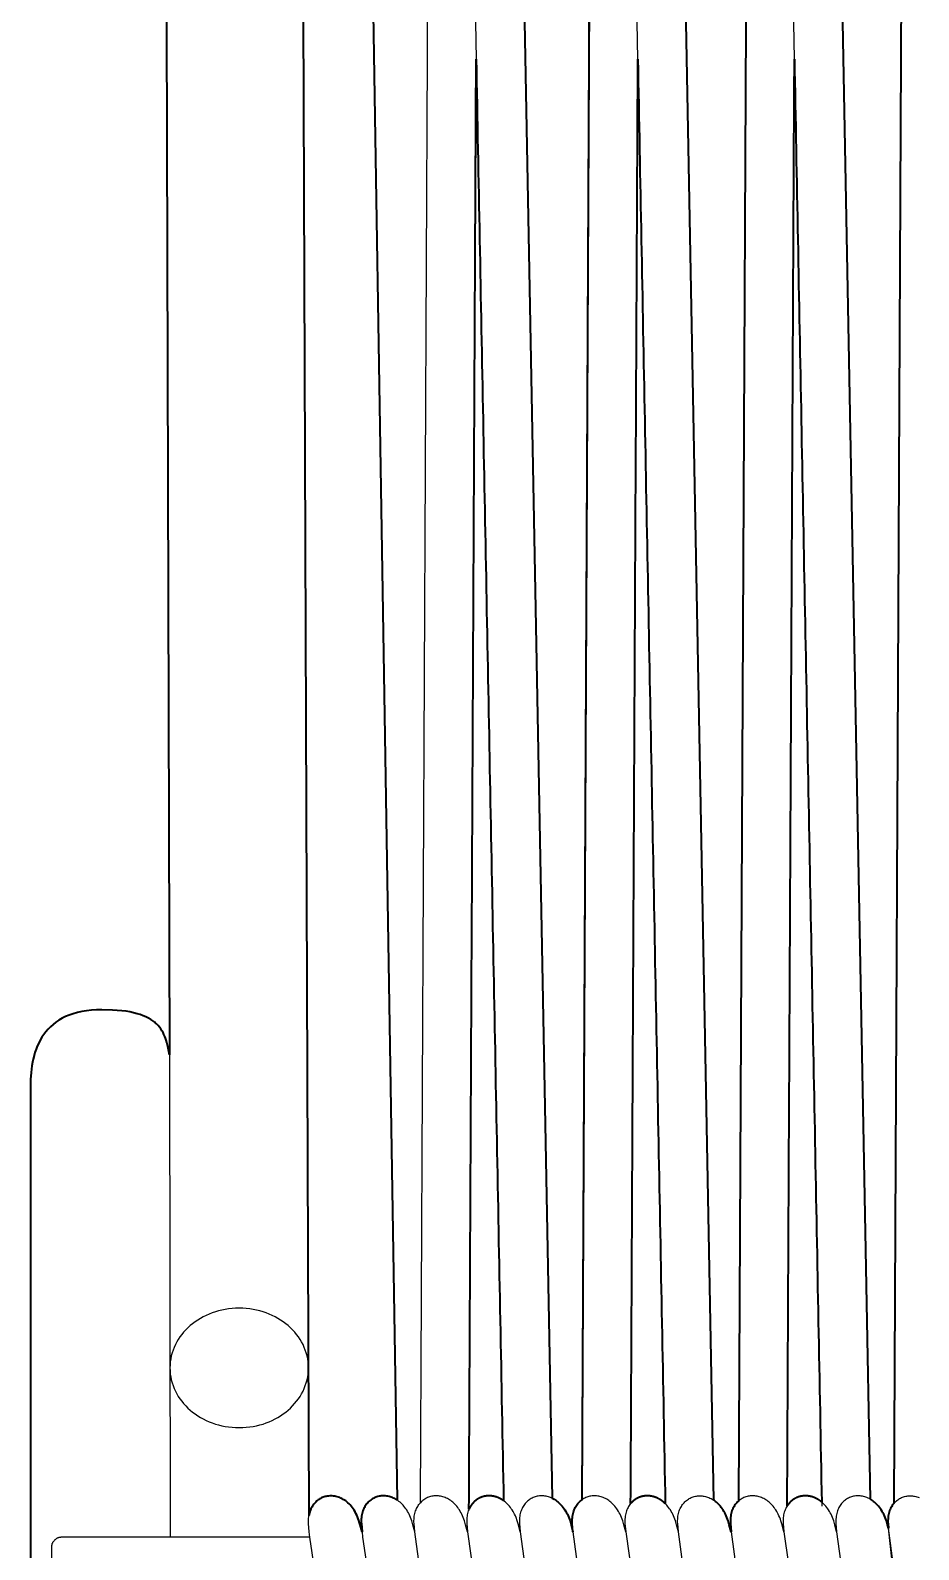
# Model space of a CAD drawing. Header units: millimetres. Extents: x 0 to 1881, y -1115 to 723.
# Drawn here: x 114.6 to 219.6, y 372 to 551.6 of the extents above; entities that cross this region are included whole.
import ezdxf

# ---------------------------------------------------------------- set-up
doc = ezdxf.new("R2010")
doc.units = ezdxf.units.MM
doc.layers.add('Blocks', color=7, linetype='Continuous')
doc.layers.add('Blocks$Inner', color=7, linetype='Continuous', lineweight=25, true_color=0x007f00)
doc.layers.add('Blocks$Outline', color=7, linetype='Continuous', lineweight=35, true_color=0xff3f3f)

# ---------------------------------------------------------------- blocks, each defined once
blk = doc.blocks.new('PK4 Lounge Chair Front')
at = {"layer": 'Blocks$Inner'}
for p, q in [((181.23, 670.62), (179.8, 377.9)), ((199.74, 671.34), (198.3, 377.76)), ((218.08, 670.39), (216.65, 377.51)), ((153.25, 668.31), (157.94, 377.9)), ((176.26, 378.12), (170.84, 668.33)), ((167.28, 548.19), (170.52, 377.82)), ((186.39, 548.19), (189.63, 377.47)), ((204.89, 548.19), (208.13, 377.19))]:
    blk.add_line(p, q, dxfattribs=at)
for points in [[(130.33, 673.98), (131.02, 430.52), (131.13, 373.5)], [(147.53, 376.1), (146.44, 668.28)], [(189.95, 668.27), (195.37, 377.83)], [(204.04, 377.21), (204.89, 548.19), (202.71, 668.27), (203.03, 676.58), (203.8, 684.68), (204.45, 689.05), (205.3, 693.38)], [(213.87, 378), (208.45, 668.3)], [(160.02, 374.14), (159.94, 375.12), (159.93, 375.3), (159.93, 375.48), (159.94, 375.66), (159.95, 375.83), (159.97, 376), (160, 376.16), (160.03, 376.31), (160.08, 376.46), (160.12, 376.61), (160.18, 376.75), (160.23, 376.89), (160.3, 377.02), (160.37, 377.14), (160.44, 377.26), (160.52, 377.37), (160.61, 377.48), (160.69, 377.58), (162.13, 670.74)], [(185.54, 377.48), (186.39, 548.19), (184.21, 668.28)], [(165.11, 668.27), (167.28, 548.19), (166.43, 376.8)], [(131.02, 430.52), (130.83, 431.51), (130.71, 432), (130.65, 432.24), (130.57, 432.48), (130.48, 432.71), (130.38, 432.94), (130.28, 433.16), (130.15, 433.38), (130.01, 433.59), (129.86, 433.79), (129.69, 433.99), (129.6, 434.09), (129.5, 434.18), (129.4, 434.28), (129.3, 434.37), (129.07, 434.54), (128.82, 434.71), (128.55, 434.87), (128.25, 435.01), (127.93, 435.15), (127.58, 435.28), (127.2, 435.39), (126.8, 435.5), (126.36, 435.59), (125.9, 435.67), (125.4, 435.73), (124.3, 435.82), (123.05, 435.85), (122.41, 435.84), (121.8, 435.8), (121.21, 435.73), (120.67, 435.64), (120.15, 435.52), (119.65, 435.39), (119.19, 435.23), (118.76, 435.04), (118.35, 434.84), (117.97, 434.62), (117.61, 434.38), (117.28, 434.13), (116.97, 433.85), (116.69, 433.56), (116.42, 433.26), (116.18, 432.94), (115.96, 432.62), (115.76, 432.27), (115.58, 431.92), (115.41, 431.56), (115.27, 431.19), (115.14, 430.81), (115.03, 430.43), (114.93, 430.03), (114.84, 429.64), (114.77, 429.24), (114.67, 428.42), (114.61, 427.61), (114.6, 426.79), (114.6, 11.11)], [(147.62, 373.5), (147.55, 374.14), (147.47, 375.12), (147.47, 375.28), (147.47, 375.45), (147.47, 375.61), (147.48, 375.76), (147.5, 375.91), (147.52, 376.06), (147.55, 376.2), (147.58, 376.34), (147.62, 376.48), (147.66, 376.61), (147.71, 376.74), (147.76, 376.86), (147.82, 376.98), (147.88, 377.09), (147.94, 377.2)], [(161.2, 365.44), (160.02, 374.14), (159.81, 374.99), (159.68, 375.43), (159.61, 375.64), (159.53, 375.84), (159.45, 376.04), (159.36, 376.22), (159.27, 376.4), (159.17, 376.57), (159.07, 376.73), (158.97, 376.88), (158.86, 377.03), (158.75, 377.17), (158.64, 377.3), (158.52, 377.42), (158.41, 377.54), (158.28, 377.65), (158.16, 377.75), (158.04, 377.84), (157.91, 377.92), (157.78, 378), (157.65, 378.07), (157.52, 378.14), (157.39, 378.2), (157.25, 378.25), (157.12, 378.29), (156.99, 378.33), (156.85, 378.35), (156.72, 378.38), (156.58, 378.39), (156.45, 378.4), (156.32, 378.4), (156.19, 378.4), (156.06, 378.39), (155.93, 378.37), (155.8, 378.35), (155.67, 378.32), (155.55, 378.28), (155.43, 378.24), (155.31, 378.19), (155.19, 378.13), (155.08, 378.07), (154.97, 378.01), (154.86, 377.93), (154.75, 377.85), (154.65, 377.77), (154.56, 377.68), (154.46, 377.58), (154.37, 377.48), (154.29, 377.37), (154.21, 377.26), (154.14, 377.14), (154.07, 377.02), (154, 376.89), (153.94, 376.75), (153.89, 376.61), (153.84, 376.46), (153.8, 376.31), (153.77, 376.16), (153.74, 376), (153.72, 375.83), (153.7, 375.66), (153.7, 375.48), (153.7, 375.3), (153.71, 375.12), (153.79, 374.14), (153.58, 374.99), (153.51, 375.23), (153.43, 375.47), (153.35, 375.7), (153.27, 375.92), (153.17, 376.13), (153.07, 376.33), (152.97, 376.52), (152.86, 376.7), (152.75, 376.87), (152.63, 377.03), (152.51, 377.18), (152.39, 377.32), (152.26, 377.45), (152.13, 377.58), (151.99, 377.69), (151.86, 377.8), (151.72, 377.89), (151.58, 377.98), (151.44, 378.06), (151.29, 378.13), (151.15, 378.19), (151, 378.25), (150.85, 378.29), (150.71, 378.33), (150.56, 378.36), (150.41, 378.38), (150.26, 378.39), (150.12, 378.4), (149.97, 378.39), (149.83, 378.38), (149.69, 378.36), (149.55, 378.33), (149.43, 378.31), (149.32, 378.27), (149.21, 378.24), (149.1, 378.19), (149, 378.15), (148.9, 378.09), (148.79, 378.03), (148.69, 377.97), (148.6, 377.91), (148.5, 377.83), (148.41, 377.76), (148.33, 377.67), (148.24, 377.59), (148.16, 377.5), (148.09, 377.4), (148.01, 377.3), (147.94, 377.2), (147.88, 377.09), (147.82, 376.98)], [(149.1, 378.19), (149.21, 378.24), (149.32, 378.27)], [(172.48, 374.14), (172.27, 374.99), (172.14, 375.43), (171.99, 375.84), (171.91, 376.04), (171.82, 376.22), (171.73, 376.4), (171.64, 376.57), (171.54, 376.73), (171.43, 376.88), (171.33, 377.03), (171.22, 377.17), (171.1, 377.3), (170.99, 377.42), (170.87, 377.54), (170.75, 377.65), (170.63, 377.75), (170.5, 377.84), (170.37, 377.92), (170.24, 378), (170.11, 378.07), (169.98, 378.14), (169.85, 378.2), (169.72, 378.25), (169.58, 378.29), (169.45, 378.33), (169.32, 378.35), (169.18, 378.38), (169.05, 378.39), (168.91, 378.4), (168.78, 378.4), (168.65, 378.4), (168.52, 378.39), (168.39, 378.37), (168.26, 378.35), (168.14, 378.32), (168.01, 378.28), (167.89, 378.24), (167.77, 378.19), (167.65, 378.13), (167.54, 378.07), (167.43, 378.01), (167.32, 377.93), (167.22, 377.85), (167.12, 377.77), (167.02, 377.68), (166.93, 377.58), (166.84, 377.48), (166.75, 377.37), (166.67, 377.26), (166.6, 377.14), (166.53, 377.02), (166.47, 376.89), (166.41, 376.75), (166.35, 376.61), (166.31, 376.46), (166.27, 376.31), (166.23, 376.16), (166.2, 376), (166.18, 375.83), (166.17, 375.66), (166.16, 375.48), (166.16, 375.3), (166.17, 375.12), (166.25, 374.14), (166.04, 374.99), (165.91, 375.43), (165.84, 375.64), (165.76, 375.84), (165.68, 376.04), (165.59, 376.22), (165.5, 376.4), (165.4, 376.57), (165.31, 376.73), (165.2, 376.88), (165.1, 377.03), (164.99, 377.17), (164.87, 377.3), (164.76, 377.42), (164.64, 377.54), (164.52, 377.65), (164.39, 377.75), (164.27, 377.84), (164.14, 377.92), (164.01, 378), (163.88, 378.07), (163.75, 378.14), (163.62, 378.2), (163.49, 378.25), (163.35, 378.29), (163.22, 378.33), (163.08, 378.35), (162.95, 378.38), (162.82, 378.39), (162.68, 378.4), (162.55, 378.4), (162.42, 378.4), (162.29, 378.39), (162.16, 378.37), (162.03, 378.35), (161.9, 378.32), (161.78, 378.28), (161.66, 378.24), (161.54, 378.19), (161.42, 378.13), (161.31, 378.07), (161.2, 378.01), (161.09, 377.93), (160.99, 377.85), (160.88, 377.77), (160.79, 377.68), (160.69, 377.58)], [(178.71, 374.14), (178.51, 374.99), (178.38, 375.43), (178.3, 375.64), (178.23, 375.84), (178.14, 376.04), (178.06, 376.22), (177.96, 376.4), (177.87, 376.57), (177.77, 376.73), (177.67, 376.88), (177.56, 377.03), (177.45, 377.17), (177.34, 377.3), (177.22, 377.42), (177.1, 377.54), (176.98, 377.65), (176.86, 377.75), (176.73, 377.84), (176.6, 377.92), (176.48, 378), (176.35, 378.07), (176.21, 378.14), (176.08, 378.2), (175.95, 378.25), (175.82, 378.29), (175.68, 378.33), (175.55, 378.35), (175.41, 378.38), (175.28, 378.39), (175.15, 378.4), (175.01, 378.4), (174.88, 378.4), (174.75, 378.39), (174.62, 378.37), (174.49, 378.35), (174.37, 378.32), (174.24, 378.28), (174.12, 378.24), (174, 378.19), (173.89, 378.13), (173.77, 378.07), (173.66, 378.01), (173.55, 377.93), (173.45, 377.85), (173.35, 377.77), (173.25, 377.68), (173.16, 377.58), (173.07, 377.48), (172.99, 377.37), (172.91, 377.26), (172.83, 377.14), (172.76, 377.02), (172.7, 376.89), (172.64, 376.75), (172.59, 376.61), (172.54, 376.46), (172.5, 376.31), (172.46, 376.16), (172.44, 376), (172.41, 375.83), (172.4, 375.66), (172.39, 375.48), (172.39, 375.3), (172.4, 375.12), (172.48, 374.14), (173.61, 365.82)], [(184.95, 374.14), (184.74, 374.99), (184.61, 375.43), (184.46, 375.84), (184.38, 376.04), (184.29, 376.22), (184.2, 376.4), (184.1, 376.57), (184, 376.73), (183.9, 376.88), (183.79, 377.03), (183.68, 377.17), (183.57, 377.3), (183.45, 377.42), (183.33, 377.54), (183.21, 377.65), (183.09, 377.75), (182.96, 377.84), (182.84, 377.92), (182.71, 378), (182.58, 378.07), (182.45, 378.14), (182.31, 378.2), (182.18, 378.25), (182.05, 378.29), (181.91, 378.33), (181.78, 378.35), (181.65, 378.38), (181.51, 378.39), (181.38, 378.4), (181.25, 378.4), (181.11, 378.4), (180.98, 378.39), (180.85, 378.37), (180.73, 378.35), (180.6, 378.32), (180.48, 378.28), (180.35, 378.24), (180.24, 378.19), (180.12, 378.13), (180, 378.07), (179.89, 378.01), (179.79, 377.93), (179.68, 377.85), (179.58, 377.77), (179.48, 377.68), (179.39, 377.58), (179.3, 377.48), (179.22, 377.37), (179.14, 377.26), (179.06, 377.14), (178.99, 377.02), (178.93, 376.89), (178.87, 376.75), (178.82, 376.61), (178.77, 376.46), (178.73, 376.31), (178.7, 376.16), (178.67, 376), (178.65, 375.83), (178.63, 375.66), (178.63, 375.48), (178.63, 375.3), (178.63, 375.12), (178.71, 374.14), (179.9, 365.41)], [(192.29, 365.87), (191.18, 374.14), (190.97, 374.99), (190.84, 375.43), (190.69, 375.84), (190.61, 376.04), (190.52, 376.22), (190.43, 376.4), (190.33, 376.57), (190.23, 376.73), (190.13, 376.88), (190.02, 377.03), (189.91, 377.17), (189.8, 377.3), (189.68, 377.42), (189.57, 377.54), (189.44, 377.65), (189.32, 377.75), (189.2, 377.84), (189.07, 377.92), (188.94, 378), (188.81, 378.07), (188.68, 378.14), (188.55, 378.2), (188.41, 378.25), (188.28, 378.29), (188.15, 378.33), (188.01, 378.35), (187.88, 378.38), (187.74, 378.39), (187.61, 378.4), (187.48, 378.4), (187.35, 378.4), (187.22, 378.39), (187.09, 378.37), (186.96, 378.35), (186.83, 378.32), (186.71, 378.28), (186.59, 378.24), (186.47, 378.19), (186.35, 378.13), (186.24, 378.07), (186.13, 378.01), (186.02, 377.93), (185.91, 377.85), (185.81, 377.77), (185.71, 377.68), (185.62, 377.58), (185.53, 377.48), (185.45, 377.37), (185.37, 377.26), (185.29, 377.14), (185.23, 377.02), (185.16, 376.89), (185.1, 376.75), (185.05, 376.61), (185, 376.46), (184.96, 376.31), (184.93, 376.16), (184.9, 376), (184.88, 375.83), (184.86, 375.66), (184.86, 375.48), (184.86, 375.3), (184.87, 375.12), (184.95, 374.14), (186.62, 362.4)], [(191.18, 374.14), (191.1, 375.12), (191.09, 375.3), (191.09, 375.48), (191.1, 375.66), (191.11, 375.83), (191.13, 376), (191.16, 376.16), (191.19, 376.31), (191.23, 376.46), (191.28, 376.61), (191.33, 376.75), (191.39, 376.89), (191.46, 377.02), (191.53, 377.14), (191.6, 377.26), (191.68, 377.37), (191.77, 377.48), (191.85, 377.58), (191.95, 377.68), (192.04, 377.77), (192.14, 377.85), (192.25, 377.93), (192.36, 378.01), (192.47, 378.07), (192.58, 378.13), (192.7, 378.19), (192.82, 378.24), (192.94, 378.28), (193.06, 378.32), (193.19, 378.35), (193.32, 378.37), (193.45, 378.39), (193.58, 378.4), (193.71, 378.4), (193.84, 378.4), (193.98, 378.39), (194.11, 378.38), (194.24, 378.35), (194.38, 378.33), (194.51, 378.29), (194.64, 378.25), (194.78, 378.2), (194.91, 378.14), (195.04, 378.07), (195.17, 378), (195.3, 377.92), (195.43, 377.84), (195.55, 377.75), (195.68, 377.65), (195.8, 377.54), (195.92, 377.42), (196.03, 377.3), (196.14, 377.17), (196.25, 377.03), (196.36, 376.88), (196.46, 376.73), (196.56, 376.57), (196.66, 376.4), (196.75, 376.22), (196.84, 376.04), (196.92, 375.84), (197.07, 375.43), (197.2, 374.99), (197.41, 374.14)], [(203.64, 374.14), (203.43, 374.99), (203.3, 375.43), (203.23, 375.64), (203.15, 375.84), (203.07, 376.04), (202.98, 376.22), (202.89, 376.4), (202.8, 376.57), (202.7, 376.73), (202.59, 376.88), (202.49, 377.03), (202.38, 377.17), (202.26, 377.3), (202.15, 377.42), (202.03, 377.54), (201.91, 377.65), (201.78, 377.75), (201.66, 377.84), (201.53, 377.92), (201.4, 378), (201.27, 378.07), (201.14, 378.14), (201.01, 378.2), (200.88, 378.25), (200.74, 378.29), (200.61, 378.33), (200.48, 378.35), (200.34, 378.38), (200.21, 378.39), (200.07, 378.4), (199.94, 378.4), (199.81, 378.4), (199.68, 378.39), (199.55, 378.37), (199.42, 378.35), (199.3, 378.32), (199.17, 378.28), (199.05, 378.24), (198.93, 378.19), (198.81, 378.13), (198.7, 378.07), (198.59, 378.01), (198.48, 377.93), (198.38, 377.85), (198.28, 377.77), (198.18, 377.68), (198.09, 377.58), (198, 377.48), (197.91, 377.37), (197.83, 377.26), (197.76, 377.14), (197.69, 377.02), (197.63, 376.89), (197.57, 376.75), (197.51, 376.61), (197.47, 376.46), (197.43, 376.31), (197.39, 376.16), (197.36, 376), (197.34, 375.83), (197.33, 375.66), (197.32, 375.48), (197.32, 375.3), (197.33, 375.12), (197.41, 374.14), (198.61, 365.35)], [(209.87, 374.14), (209.67, 374.99), (209.54, 375.43), (209.39, 375.84), (209.3, 376.04), (209.22, 376.22), (209.12, 376.4), (209.03, 376.57), (208.93, 376.73), (208.83, 376.88), (208.72, 377.03), (208.61, 377.17), (208.5, 377.3), (208.38, 377.42), (208.26, 377.54), (208.14, 377.65), (208.02, 377.75), (207.89, 377.84), (207.76, 377.92), (207.64, 378), (207.51, 378.07), (207.37, 378.14), (207.24, 378.2), (207.11, 378.25), (206.98, 378.29), (206.84, 378.33), (206.71, 378.35), (206.57, 378.38), (206.44, 378.39), (206.31, 378.4), (206.17, 378.4), (206.04, 378.4), (205.91, 378.39), (205.78, 378.37), (205.65, 378.35), (205.53, 378.32), (205.4, 378.28), (205.28, 378.24), (205.16, 378.19), (205.05, 378.13), (204.93, 378.07), (204.82, 378.01), (204.71, 377.93), (204.61, 377.85), (204.51, 377.77), (204.41, 377.68), (204.32, 377.58), (204.23, 377.48), (204.15, 377.37), (204.07, 377.26), (203.99, 377.14), (203.92, 377.02), (203.86, 376.89), (203.8, 376.75), (203.75, 376.61), (203.7, 376.46), (203.66, 376.31), (203.62, 376.16), (203.6, 376), (203.57, 375.83), (203.56, 375.66), (203.55, 375.48), (203.55, 375.3), (203.56, 375.12), (203.64, 374.14), (205.32, 362.4)], [(217.18, 365.69), (216, 374.58), (215.9, 374.99), (215.77, 375.43), (215.69, 375.64), (215.62, 375.84), (215.53, 376.04), (215.45, 376.22), (215.36, 376.4), (215.26, 376.57), (215.16, 376.73), (215.06, 376.88), (214.95, 377.03), (214.84, 377.17), (214.73, 377.3), (214.61, 377.42), (214.49, 377.54), (214.37, 377.65), (214.25, 377.75), (214.12, 377.84), (214, 377.92), (213.87, 378), (213.74, 378.07), (213.61, 378.14), (213.47, 378.2), (213.34, 378.25), (213.21, 378.29), (213.07, 378.33), (212.94, 378.35), (212.8, 378.38), (212.67, 378.39), (212.54, 378.4), (212.41, 378.4), (212.27, 378.4), (212.14, 378.39), (212.01, 378.37), (211.89, 378.35), (211.76, 378.32), (211.64, 378.28), (211.51, 378.24), (211.39, 378.19), (211.28, 378.13), (211.16, 378.07), (211.05, 378.01), (210.94, 377.93), (210.84, 377.85), (210.74, 377.77), (210.64, 377.68), (210.55, 377.58), (210.46, 377.48), (210.38, 377.37), (210.3, 377.26), (210.22, 377.14), (210.15, 377.02), (210.09, 376.89), (210.03, 376.75), (209.98, 376.61), (209.93, 376.46), (209.89, 376.31), (209.86, 376.16), (209.83, 376), (209.81, 375.83), (209.79, 375.66), (209.78, 375.48), (209.79, 375.3), (209.79, 375.12), (209.87, 374.14), (210.99, 365.87)], [(216.46, 370.61), (216, 374.58), (215.96, 375.12), (215.95, 375.3), (215.95, 375.48), (215.96, 375.66), (215.97, 375.83), (215.99, 376), (216.02, 376.16), (216.05, 376.31), (216.1, 376.46), (216.14, 376.61), (216.2, 376.75), (216.25, 376.89), (216.32, 377.02), (216.39, 377.14), (216.46, 377.26), (216.54, 377.37), (216.63, 377.48), (216.71, 377.58), (216.81, 377.68), (216.9, 377.77), (217.01, 377.85), (217.11, 377.93), (217.22, 378.01), (217.33, 378.07), (217.44, 378.13), (217.56, 378.19), (217.68, 378.24), (217.8, 378.28), (217.92, 378.32), (218.05, 378.35), (218.18, 378.37), (218.31, 378.39), (218.44, 378.4), (218.57, 378.4), (218.7, 378.4), (218.84, 378.39), (218.97, 378.38), (219.1, 378.35), (219.24, 378.33), (219.37, 378.29), (219.51, 378.25), (219.64, 378.2)], [(147.47, 375.12), (147.47, 375.28), (147.47, 375.45), (147.47, 375.61), (147.48, 375.76), (147.5, 375.91)], [(149.55, 360.54), (147.62, 373.5), (133.03, 373.5), (118.27, 373.5), (118.21, 373.5), (118.15, 373.49), (118.09, 373.49), (118.03, 373.48), (117.97, 373.46), (117.92, 373.45), (117.86, 373.43), (117.81, 373.41), (117.76, 373.38), (117.7, 373.35), (117.65, 373.33), (117.61, 373.29), (117.56, 373.26), (117.52, 373.22), (117.47, 373.19), (117.43, 373.15), (117.39, 373.1), (117.35, 373.06), (117.32, 373.01), (117.29, 372.97), (117.25, 372.92), (117.23, 372.87), (117.2, 372.82), (117.18, 372.76), (117.15, 372.71), (117.14, 372.65), (117.12, 372.59), (117.11, 372.54), (117.1, 372.48), (117.09, 372.42), (117.08, 372.35), (117.08, 372.29), (117.08, 360.06)], [(153.79, 374.14), (153.85, 373.5), (156.07, 358.86), (156.38, 357.16), (156.5, 356.48), (156.55, 356.33), (156.51, 355.99), (156.45, 355.67), (156.37, 355.37), (156.32, 355.22), (156.28, 355.09), (156.22, 354.95), (156.28, 355.09), (156.32, 355.22), (156.37, 355.37), (156.45, 355.67)], [(166.25, 374.14), (167.93, 362.4), (168.53, 358.91), (168.63, 358.32), (168.72, 357.85), (168.97, 356.48), (169.01, 356.33), (168.99, 356.13), (168.96, 355.93), (168.92, 355.74), (168.88, 355.56), (168.92, 355.74), (168.96, 355.93)]]:
    blk.add_lwpolyline(points, dxfattribs=at)
blk.add_lwpolyline([(139.7, 400.58), (139.27, 400.58), (138.85, 400.58), (138.44, 400.55), (138.03, 400.5), (137.62, 400.44), (137.23, 400.36), (136.84, 400.27), (136.46, 400.16), (136.09, 400.03), (135.73, 399.89), (135.37, 399.73), (135.03, 399.56), (134.7, 399.38), (134.38, 399.18), (134.07, 398.97), (133.77, 398.75), (133.49, 398.52), (133.21, 398.27), (132.96, 398.02), (132.71, 397.75), (132.49, 397.47), (132.27, 397.19), (132.08, 396.89), (131.9, 396.59), (131.73, 396.27), (131.58, 395.95), (131.46, 395.62), (131.35, 395.29), (131.25, 394.95), (131.18, 394.6), (131.13, 394.25), (131.1, 393.89), (131.09, 393.53), (131.1, 393.16), (131.13, 392.8), (131.18, 392.45), (131.25, 392.1), (131.35, 391.76), (131.46, 391.43), (131.58, 391.1), (131.73, 390.78), (131.9, 390.46), (132.08, 390.16), (132.27, 389.86), (132.49, 389.58), (132.71, 389.3), (132.96, 389.04), (133.21, 388.78), (133.49, 388.53), (133.77, 388.3), (134.07, 388.08), (134.38, 387.87), (134.7, 387.67), (135.03, 387.49), (135.37, 387.32), (135.73, 387.16), (136.09, 387.02), (136.46, 386.89), (136.84, 386.78), (137.23, 386.69), (137.62, 386.61), (138.03, 386.55), (138.44, 386.5), (138.85, 386.48), (139.27, 386.47), (139.7, 386.48), (140.11, 386.5), (140.52, 386.55), (140.92, 386.61), (141.32, 386.69), (141.71, 386.78), (142.09, 386.89), (142.46, 387.02), (142.82, 387.16), (143.18, 387.32), (143.52, 387.49), (143.85, 387.67), (144.17, 387.87), (144.48, 388.08), (144.78, 388.3), (145.06, 388.53), (145.33, 388.78), (145.59, 389.04), (145.83, 389.3), (146.06, 389.58), (146.28, 389.86), (146.47, 390.16), (146.65, 390.46), (146.82, 390.78), (146.96, 391.1), (147.09, 391.43), (147.2, 391.76), (147.29, 392.1), (147.37, 392.45), (147.42, 392.8), (147.45, 393.16), (147.46, 393.53), (147.45, 393.89), (147.42, 394.25), (147.37, 394.6), (147.29, 394.95), (147.2, 395.29), (147.09, 395.62), (146.96, 395.95), (146.82, 396.27), (146.65, 396.59), (146.47, 396.89), (146.28, 397.19), (146.06, 397.47), (145.84, 397.75), (145.59, 398.02), (145.33, 398.27), (145.06, 398.52), (144.78, 398.75), (144.48, 398.97), (144.17, 399.18), (143.85, 399.38), (143.52, 399.56), (143.18, 399.73), (142.82, 399.89), (142.46, 400.03), (142.09, 400.16), (141.71, 400.27), (141.32, 400.36), (140.92, 400.44), (140.52, 400.5), (140.11, 400.55)], close=True, dxfattribs=at)
at = {"layer": 'Blocks$Outline'}
for points in [[(130.33, 673.98), (131.02, 430.52)], [(153.25, 668.31), (157.94, 377.91), (157.91, 377.92), (157.78, 378), (157.65, 378.07), (157.52, 378.14), (157.39, 378.2), (157.25, 378.25), (157.12, 378.29), (156.99, 378.33), (156.85, 378.35), (156.72, 378.38), (156.58, 378.39), (156.45, 378.4), (156.32, 378.4), (156.19, 378.4), (156.06, 378.39), (155.93, 378.37), (155.8, 378.35), (155.67, 378.32), (155.55, 378.28), (155.43, 378.24), (155.31, 378.19), (155.19, 378.13), (155.08, 378.07), (154.97, 378.01), (154.86, 377.93), (154.75, 377.85), (154.65, 377.77), (154.56, 377.68), (154.46, 377.58), (154.37, 377.48), (154.29, 377.37), (154.21, 377.26), (154.14, 377.14), (154.07, 377.02), (154, 376.89), (153.94, 376.75), (153.89, 376.61), (153.84, 376.46), (153.8, 376.31), (153.77, 376.16), (153.74, 376), (153.72, 375.83), (153.7, 375.66), (153.7, 375.48), (153.7, 375.3), (153.71, 375.12), (153.79, 374.14), (153.58, 374.99), (153.51, 375.23), (153.43, 375.47), (153.35, 375.7), (153.27, 375.92), (153.17, 376.13), (153.07, 376.33), (152.97, 376.52), (152.86, 376.7), (152.75, 376.87), (152.63, 377.03), (152.51, 377.18), (152.39, 377.32), (152.26, 377.45), (152.13, 377.58), (151.99, 377.69), (151.86, 377.8), (151.72, 377.89), (151.58, 377.98), (151.44, 378.06), (151.29, 378.13), (151.15, 378.19), (151, 378.25), (150.85, 378.29), (150.71, 378.33), (150.56, 378.36), (150.41, 378.38), (150.26, 378.39), (150.12, 378.4), (149.97, 378.39), (149.83, 378.38), (149.69, 378.36), (149.55, 378.33), (149.43, 378.31), (149.32, 378.27), (149.21, 378.24), (149.1, 378.19), (149, 378.15), (148.9, 378.09), (148.79, 378.03), (148.69, 377.97), (148.6, 377.91), (148.5, 377.83), (148.41, 377.76), (148.33, 377.67), (148.24, 377.59), (148.16, 377.5), (148.09, 377.4), (148.01, 377.3), (147.94, 377.2), (147.94, 377.2), (147.88, 377.09), (147.82, 376.98), (147.76, 376.86), (147.71, 376.74), (147.66, 376.61), (147.62, 376.48), (147.58, 376.34), (147.55, 376.2), (147.53, 376.1), (146.44, 668.28)], [(179.8, 377.94), (181.23, 670.62)], [(199.74, 671.34), (198.3, 377.79), (198.28, 377.77), (198.18, 377.68), (198.09, 377.58), (198, 377.48), (197.91, 377.37), (197.83, 377.26), (197.76, 377.14), (197.69, 377.02), (197.63, 376.89), (197.57, 376.75), (197.51, 376.61), (197.47, 376.46), (197.43, 376.31), (197.39, 376.16), (197.36, 376), (197.34, 375.83), (197.33, 375.66), (197.32, 375.48), (197.32, 375.3), (197.33, 375.12), (197.41, 374.14), (197.2, 374.99), (197.07, 375.43), (196.92, 375.84), (196.84, 376.04), (196.75, 376.22), (196.66, 376.4), (196.56, 376.57), (196.46, 376.73), (196.36, 376.88), (196.25, 377.03), (196.14, 377.17), (196.03, 377.3), (195.92, 377.42), (195.8, 377.54), (195.68, 377.65), (195.55, 377.75), (195.43, 377.84), (195.36, 377.88), (189.95, 668.27)], [(218.08, 670.39), (216.65, 377.51), (216.63, 377.48), (216.54, 377.37), (216.46, 377.26), (216.39, 377.14), (216.32, 377.02), (216.25, 376.89), (216.2, 376.75), (216.14, 376.61), (216.1, 376.46), (216.05, 376.31), (216.02, 376.16), (215.99, 376), (215.97, 375.83), (215.96, 375.66), (215.95, 375.48), (215.95, 375.3), (215.96, 375.12), (216, 374.58), (215.9, 374.99), (215.77, 375.43), (215.69, 375.64), (215.62, 375.84), (215.53, 376.04), (215.45, 376.22), (215.36, 376.4), (215.26, 376.57), (215.16, 376.73), (215.06, 376.88), (214.95, 377.03), (214.84, 377.17), (214.73, 377.3), (214.61, 377.42), (214.49, 377.54), (214.37, 377.65), (214.25, 377.75), (214.12, 377.84), (214, 377.92), (213.87, 378), (208.45, 668.3)], [(170.84, 668.33), (176.26, 378.12)], [(131.02, 430.52), (130.83, 431.51), (130.71, 432), (130.65, 432.24), (130.57, 432.48), (130.48, 432.71), (130.38, 432.94), (130.28, 433.16), (130.15, 433.38), (130.01, 433.59), (129.86, 433.79), (129.69, 433.99), (129.6, 434.09), (129.5, 434.18), (129.4, 434.28), (129.3, 434.37), (129.07, 434.54), (128.82, 434.71), (128.55, 434.87), (128.25, 435.01), (127.93, 435.15), (127.58, 435.28), (127.2, 435.39), (126.8, 435.5), (126.36, 435.59), (125.9, 435.67), (125.4, 435.73), (124.3, 435.82), (123.05, 435.85), (122.41, 435.84), (121.8, 435.8), (121.21, 435.73), (120.67, 435.64), (120.15, 435.52), (119.65, 435.39), (119.19, 435.23), (118.76, 435.04), (118.35, 434.84), (117.97, 434.62), (117.61, 434.38), (117.28, 434.13), (116.97, 433.85), (116.69, 433.56), (116.42, 433.26), (116.18, 432.94), (115.96, 432.62), (115.76, 432.27), (115.58, 431.92), (115.41, 431.56), (115.27, 431.19), (115.14, 430.81), (115.03, 430.43), (114.93, 430.03), (114.84, 429.64), (114.77, 429.24), (114.67, 428.42), (114.61, 427.61), (114.6, 426.79), (114.6, 240.96)], [(176.26, 378.12), (176.35, 378.07), (176.48, 378), (176.6, 377.92), (176.73, 377.84), (176.86, 377.75), (176.98, 377.65), (177.1, 377.54), (177.22, 377.42), (177.34, 377.3), (177.45, 377.17), (177.56, 377.03), (177.67, 376.88), (177.77, 376.73), (177.87, 376.57), (177.96, 376.4), (178.06, 376.22), (178.14, 376.04), (178.23, 375.84), (178.3, 375.64), (178.38, 375.43), (178.51, 374.99), (178.71, 374.14)], [(178.71, 374.14), (178.63, 375.12), (178.63, 375.3), (178.63, 375.48), (178.63, 375.66), (178.65, 375.83), (178.67, 376), (178.7, 376.16), (178.73, 376.31), (178.77, 376.46), (178.82, 376.61), (178.87, 376.75), (178.93, 376.89), (178.99, 377.02), (179.06, 377.14), (179.14, 377.26), (179.22, 377.37), (179.3, 377.48), (179.39, 377.58), (179.48, 377.68), (179.58, 377.77), (179.68, 377.85), (179.79, 377.93), (179.8, 377.94)]]:
    blk.add_lwpolyline(points, dxfattribs=at)
for points in [[(166.43, 376.81), (167.28, 548.19)], [(167.28, 548.19), (170.52, 377.82)], [(185.54, 377.49), (186.39, 548.19)], [(186.39, 548.19), (189.63, 377.47)], [(204.04, 377.22), (204.89, 548.19)], [(204.89, 548.19), (208.12, 377.66)], [(166.6, 377.14), (166.53, 377.02)], [(166.67, 377.26), (166.6, 377.14)], [(166.75, 377.37), (166.67, 377.26)], [(166.84, 377.48), (166.75, 377.37)], [(166.93, 377.58), (166.84, 377.48)], [(167.02, 377.68), (166.93, 377.58)], [(167.12, 377.77), (167.02, 377.68)], [(167.22, 377.85), (167.12, 377.77)], [(167.32, 377.93), (167.22, 377.85)], [(167.43, 378.01), (167.32, 377.93)], [(167.54, 378.07), (167.43, 378.01)], [(167.65, 378.13), (167.54, 378.07)], [(167.77, 378.19), (167.65, 378.13)], [(167.89, 378.24), (167.77, 378.19)], [(168.01, 378.28), (167.89, 378.24)], [(168.14, 378.32), (168.01, 378.28)], [(168.26, 378.35), (168.14, 378.32)], [(168.39, 378.37), (168.26, 378.35)], [(168.52, 378.39), (168.39, 378.37)], [(168.65, 378.4), (168.52, 378.39)], [(168.78, 378.4), (168.65, 378.4)], [(168.91, 378.4), (168.78, 378.4)], [(169.05, 378.39), (168.91, 378.4)], [(169.18, 378.38), (169.05, 378.39)], [(169.32, 378.35), (169.18, 378.38)], [(169.45, 378.33), (169.32, 378.35)], [(169.58, 378.29), (169.45, 378.33)], [(169.72, 378.25), (169.58, 378.29)], [(169.85, 378.2), (169.72, 378.25)], [(169.98, 378.14), (169.85, 378.2)], [(170.11, 378.07), (169.98, 378.14)], [(170.24, 378), (170.11, 378.07)], [(170.37, 377.92), (170.24, 378)], [(170.5, 377.84), (170.37, 377.92)], [(170.52, 377.82), (170.5, 377.84)], [(185.62, 377.58), (185.54, 377.49)], [(185.71, 377.68), (185.62, 377.58)], [(185.81, 377.77), (185.71, 377.68)], [(185.91, 377.85), (185.81, 377.77)], [(186.02, 377.93), (185.91, 377.85)], [(186.13, 378.01), (186.02, 377.93)], [(186.24, 378.07), (186.13, 378.01)], [(186.35, 378.13), (186.24, 378.07)], [(186.47, 378.19), (186.35, 378.13)], [(186.59, 378.24), (186.47, 378.19)], [(186.71, 378.28), (186.59, 378.24)], [(186.83, 378.32), (186.71, 378.28)], [(186.96, 378.35), (186.83, 378.32)], [(187.09, 378.37), (186.96, 378.35)], [(187.22, 378.39), (187.09, 378.37)], [(187.35, 378.4), (187.22, 378.39)], [(187.48, 378.4), (187.35, 378.4)], [(187.61, 378.4), (187.48, 378.4)], [(187.74, 378.39), (187.61, 378.4)], [(187.88, 378.38), (187.74, 378.39)], [(188.01, 378.35), (187.88, 378.38)], [(188.15, 378.33), (188.01, 378.35)], [(188.28, 378.29), (188.15, 378.33)], [(188.41, 378.25), (188.28, 378.29)], [(188.55, 378.2), (188.41, 378.25)], [(188.68, 378.14), (188.55, 378.2)], [(188.81, 378.07), (188.68, 378.14)], [(188.94, 378), (188.81, 378.07)], [(189.07, 377.92), (188.94, 378)], [(189.2, 377.84), (189.07, 377.92)], [(189.32, 377.75), (189.2, 377.84)], [(189.44, 377.65), (189.32, 377.75)], [(189.57, 377.54), (189.44, 377.65)], [(189.63, 377.47), (189.57, 377.54)], [(204.07, 377.26), (204.04, 377.22)], [(204.15, 377.37), (204.07, 377.26)], [(204.23, 377.48), (204.15, 377.37)], [(204.32, 377.58), (204.23, 377.48)], [(204.41, 377.68), (204.32, 377.58)], [(204.51, 377.77), (204.41, 377.68)], [(204.61, 377.85), (204.51, 377.77)], [(204.71, 377.93), (204.61, 377.85)], [(204.82, 378.01), (204.71, 377.93)], [(204.93, 378.07), (204.82, 378.01)], [(205.05, 378.13), (204.93, 378.07)], [(205.16, 378.19), (205.05, 378.13)], [(205.28, 378.24), (205.16, 378.19)], [(205.4, 378.28), (205.28, 378.24)], [(205.53, 378.32), (205.4, 378.28)], [(205.65, 378.35), (205.53, 378.32)], [(205.78, 378.37), (205.65, 378.35)], [(205.91, 378.39), (205.78, 378.37)], [(206.04, 378.4), (205.91, 378.39)], [(206.17, 378.4), (206.04, 378.4)], [(206.31, 378.4), (206.17, 378.4)], [(206.44, 378.39), (206.31, 378.4)], [(206.57, 378.38), (206.44, 378.39)], [(206.71, 378.35), (206.57, 378.38)], [(206.84, 378.33), (206.71, 378.35)], [(206.98, 378.29), (206.84, 378.33)], [(207.11, 378.25), (206.98, 378.29)], [(207.24, 378.2), (207.11, 378.25)], [(207.37, 378.14), (207.24, 378.2)], [(207.51, 378.07), (207.37, 378.14)], [(207.64, 378), (207.51, 378.07)], [(207.76, 377.92), (207.64, 378)], [(207.89, 377.84), (207.76, 377.92)], [(208.02, 377.75), (207.89, 377.84)], [(208.12, 377.66), (208.02, 377.75)], [(166.47, 376.89), (166.43, 376.81)], [(166.53, 377.02), (166.47, 376.89)]]:
    blk.add_open_spline(points, degree=1, dxfattribs=at)

msp = doc.modelspace()

# ---------------------------------------------------------------- block references
at = {"layer": 'Blocks'}
msp.add_blockref('PK4 Lounge Chair Front', (0, 0), dxfattribs=at)

doc.saveas('drawing.dxf')
